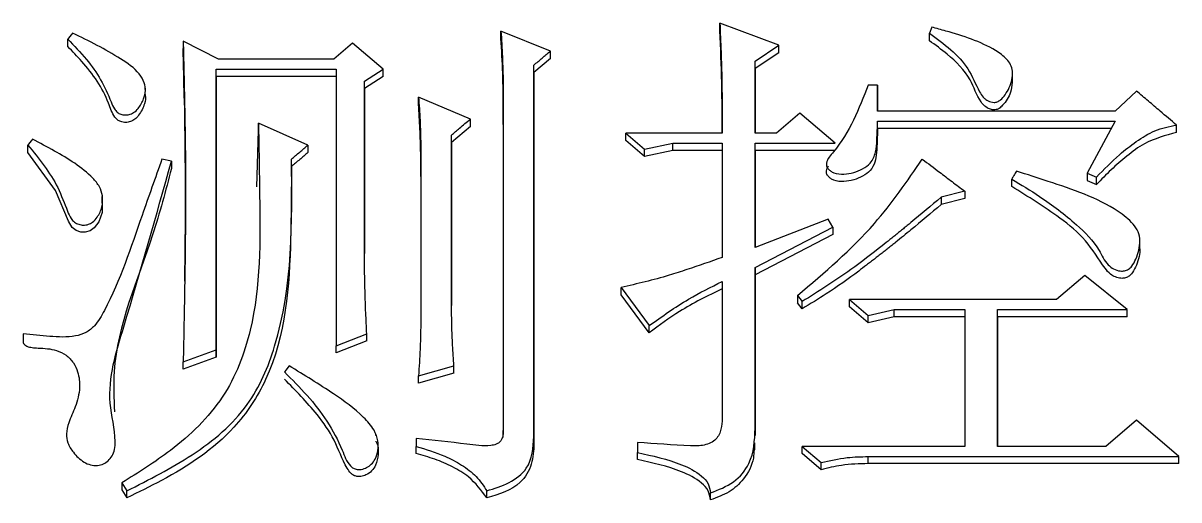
# Model space of a CAD drawing. Header units: millimetres. Extents: x 2136 to 4572, y 748 to 2471.
# Drawn here: x 2820.68 to 2826, y 2235.28 to 2237.48 of the extents above; entities that cross this region are included whole.
import ezdxf

# ---------------------------------------------------------------- set-up
doc = ezdxf.new("R2010")
doc.units = ezdxf.units.MM

msp = doc.modelspace()

# ---------------------------------------------------------------- linework, layer by layer
at = {"color": 7, "linetype": 'Continuous', "lineweight": 25}
for p, q in [((2824.1566, 2237.3746), (2823.8862, 2237.4756)), ((2823.8862, 2237.4407), (2823.8862, 2237.4756)), ((2824.8597, 2237.4572), (2824.8489, 2237.4297)), ((2820.8899, 2237.3674), (2820.8899, 2237.4022)), ((2821.5821, 2237.3103), (2821.4199, 2237.393)), ((2821.4199, 2237.393), (2821.4199, 2237.3582)), ((2823.1074, 2237.3471), (2822.8802, 2237.4389)), ((2822.8802, 2237.404), (2822.8802, 2237.4389)), ((2824.8489, 2237.3948), (2824.8489, 2237.4297)), ((2822.1987, 2237.3838), (2822.1122, 2237.3103)), ((2822.3393, 2237.2644), (2822.1987, 2237.3838)), ((2823.1074, 2237.3123), (2823.1074, 2237.3471)), ((2824.0485, 2237.3012), (2824.1566, 2237.3746)), ((2824.1566, 2237.3398), (2824.0485, 2237.2665)), ((2824.1566, 2237.3398), (2824.1566, 2237.3746)), ((2822.1122, 2237.3103), (2821.5821, 2237.3103)), ((2823.1074, 2237.3123), (2823.0316, 2237.2481)), ((2823.0317, 2235.5766), (2823.0316, 2237.2828)), ((2823.0316, 2237.2481), (2823.0316, 2237.2828)), ((2824.0485, 2236.9703), (2824.0485, 2237.3012)), ((2824.0485, 2237.2665), (2824.0485, 2237.3012)), ((2821.5713, 2237.2644), (2822.123, 2237.2644)), ((2821.5713, 2235.9744), (2821.5713, 2237.2644)), ((2821.5713, 2237.2298), (2821.5713, 2237.2644)), ((2821.5713, 2237.2298), (2821.5713, 2235.9414)), ((2822.123, 2237.2298), (2821.5713, 2237.2298)), ((2822.123, 2237.2644), (2822.123, 2235.9929)), ((2822.2528, 2237.2093), (2822.3393, 2237.2644)), ((2822.3393, 2237.2298), (2822.2528, 2237.1747)), ((2822.3393, 2237.2298), (2822.3393, 2237.2644)), ((2823.0316, 2237.2481), (2823.0317, 2235.5441)), ((2824.0485, 2237.2665), (2824.0485, 2236.9703)), ((2825.2307, 2237.2016), (2825.2307, 2237.2366)), ((2821.2452, 2237.1712), (2821.2452, 2237.183)), ((2822.2528, 2236.4176), (2822.2528, 2237.2093)), ((2822.2528, 2237.1747), (2822.2528, 2237.2093)), ((2824.611, 2237.191), (2824.5677, 2237.191)), ((2824.611, 2237.0715), (2824.611, 2237.191)), ((2824.611, 2237.191), (2824.611, 2237.1564)), ((2821.2452, 2237.148), (2821.2452, 2237.1597)), ((2822.2528, 2237.1747), (2822.2528, 2236.4175)), ((2822.7396, 2237.0347), (2822.5016, 2237.1358)), ((2822.5016, 2237.1013), (2822.5016, 2237.1358)), ((2824.611, 2237.1564), (2824.611, 2237.0715)), ((2825.8009, 2237.1634), (2825.7035, 2237.0715)), ((2825.7035, 2237.0715), (2824.611, 2237.0715)), ((2821.9932, 2236.9151), (2821.766, 2237.0163)), ((2821.766, 2236.9819), (2821.766, 2237.0163)), ((2822.7396, 2237.0003), (2822.7396, 2237.0347)), ((2822.891, 2237.0439), (2822.891, 2235.6043)), ((2822.891, 2237.0439), (2822.891, 2237.0095)), ((2824.254, 2237.0623), (2824.1458, 2236.9703)), ((2824.4163, 2236.9243), (2824.254, 2237.0623)), ((2824.611, 2237.0255), (2825.7035, 2237.0255)), ((2824.611, 2236.9912), (2824.611, 2237.0255)), ((2825.7035, 2237.0255), (2825.5737, 2236.7863)), ((2821.7583, 2236.7239), (2821.766, 2236.9819)), ((2822.7396, 2237.0003), (2822.653, 2236.9269)), ((2823.4535, 2236.9703), (2823.5401, 2236.8967)), ((2823.897, 2236.9703), (2823.4535, 2236.9703)), ((2824.1458, 2236.9703), (2824.0485, 2236.9703)), ((2825.6849, 2236.9912), (2824.611, 2236.9912)), ((2825.9848, 2236.9728), (2825.9848, 2237.0071)), ((2820.706, 2236.881), (2820.706, 2236.9152)), ((2821.9932, 2236.9151), (2821.9932, 2236.8809)), ((2822.653, 2236.1777), (2822.653, 2236.9611)), ((2822.653, 2236.9269), (2822.653, 2236.9611)), ((2822.653, 2236.9269), (2822.653, 2236.1776)), ((2823.5401, 2236.8625), (2823.4535, 2236.936)), ((2823.5401, 2236.8967), (2823.6699, 2236.9243)), ((2823.6699, 2236.9243), (2823.897, 2236.9243)), ((2823.6699, 2236.8901), (2823.6699, 2236.9243)), ((2823.897, 2236.9243), (2823.897, 2236.3992)), ((2824.0485, 2236.9243), (2824.4163, 2236.9243)), ((2824.0485, 2236.4453), (2824.0485, 2236.9243)), ((2824.0485, 2236.8901), (2824.0485, 2236.9243)), ((2823.5401, 2236.8625), (2823.5401, 2236.8967)), ((2823.6699, 2236.8901), (2823.5401, 2236.8625)), ((2823.897, 2236.8901), (2823.6699, 2236.8901)), ((2824.0485, 2236.8901), (2824.0485, 2236.4453)), ((2824.4163, 2236.8901), (2824.0485, 2236.8901)), ((2821.3658, 2236.8415), (2821.3225, 2236.8507)), ((2821.3658, 2236.8415), (2821.3658, 2236.8074)), ((2821.9174, 2236.8166), (2821.9174, 2236.8507)), ((2822.5124, 2236.7706), (2822.5124, 2236.8047)), ((2824.3847, 2236.854), (2824.3847, 2236.8515)), ((2825.5737, 2236.7863), (2825.617, 2236.7679)), ((2825.5737, 2236.7863), (2825.5737, 2236.7522)), ((2825.5737, 2236.7522), (2825.617, 2236.7339)), ((2825.0112, 2236.7034), (2824.903, 2236.6758)), ((2825.0112, 2236.7034), (2825.0112, 2236.6695)), ((2821.0483, 2236.6816), (2821.0483, 2236.6822)), ((2821.0483, 2236.6479), (2821.0483, 2236.6788)), ((2824.903, 2236.6758), (2824.903, 2236.6419)), ((2825.0112, 2236.6695), (2824.903, 2236.6419)), ((2824.3838, 2236.5744), (2824.0485, 2236.4453)), ((2824.4054, 2236.5375), (2824.3838, 2236.5744)), ((2824.0485, 2236.3531), (2824.4054, 2236.5375)), ((2824.4054, 2236.5038), (2824.0485, 2236.3196)), ((2824.4054, 2236.5375), (2824.4054, 2236.5038)), ((2825.8158, 2236.4778), (2825.8158, 2236.4852)), ((2825.8158, 2236.4512), (2825.8158, 2236.475)), ((2824.0485, 2235.6136), (2824.0485, 2236.3531)), ((2824.0485, 2236.3531), (2824.0485, 2236.3196)), ((2823.897, 2236.2885), (2823.897, 2235.6599)), ((2824.0485, 2236.3196), (2824.0485, 2235.5811)), ((2825.5629, 2236.3162), (2825.4331, 2236.2054)), ((2825.7576, 2236.1592), (2825.5629, 2236.3162)), ((2823.4319, 2236.2608), (2823.5615, 2236.0855)), ((2823.4319, 2236.2274), (2823.4319, 2236.2608)), ((2823.5616, 2236.0524), (2823.4319, 2236.2274)), ((2824.2432, 2236.2239), (2824.2648, 2236.1962)), ((2824.2432, 2236.2239), (2824.2432, 2236.1906)), ((2824.2648, 2236.1629), (2824.2432, 2236.1906)), ((2824.2648, 2236.1629), (2824.2648, 2236.1962)), ((2824.4812, 2236.2054), (2824.5677, 2236.1315)), ((2825.4331, 2236.2054), (2824.4812, 2236.2054)), ((2824.4812, 2236.1721), (2824.4812, 2236.2054)), ((2824.5677, 2236.0983), (2824.4812, 2236.1721)), ((2824.5677, 2236.1315), (2824.6867, 2236.1592)), ((2824.5677, 2236.0983), (2824.5677, 2236.1315)), ((2824.6867, 2236.126), (2824.5677, 2236.0983)), ((2824.6867, 2236.1592), (2825.0112, 2236.1592)), ((2825.0112, 2236.126), (2824.6867, 2236.126)), ((2825.1627, 2236.1592), (2825.7576, 2236.1592)), ((2825.1627, 2236.126), (2825.1627, 2236.1592)), ((2825.7576, 2236.126), (2825.1627, 2236.126)), ((2825.7576, 2236.126), (2825.7576, 2236.1592)), ((2823.5616, 2236.0524), (2823.5615, 2236.0855)), ((2822.123, 2235.9929), (2822.2636, 2236.0483)), ((2822.2636, 2236.0153), (2822.123, 2235.9599)), ((2822.2636, 2236.0153), (2822.2636, 2236.0483)), ((2821.4199, 2235.9189), (2821.5713, 2235.9744)), ((2821.5713, 2235.9414), (2821.5713, 2235.9744)), ((2822.123, 2235.9599), (2822.123, 2235.9929)), ((2821.5713, 2235.9414), (2821.4199, 2235.886)), ((2821.4199, 2235.886), (2821.4199, 2235.9189)), ((2822.5016, 2235.8542), (2822.6639, 2235.9005)), ((2822.6639, 2235.8676), (2822.5016, 2235.8214)), ((2822.5016, 2235.8214), (2822.5016, 2235.8542)), ((2822.6639, 2235.8676), (2822.6639, 2235.9005)), ((2825.8009, 2235.6507), (2825.6603, 2235.5303)), ((2825.9956, 2235.484), (2825.8009, 2235.6507)), ((2822.3051, 2235.5809), (2822.3051, 2235.5876)), ((2822.891, 2235.5718), (2822.891, 2235.6043)), ((2824.0485, 2235.5811), (2824.0485, 2235.6136)), ((2822.4908, 2235.5673), (2822.4908, 2235.5302)), ((2822.4908, 2235.5673), (2822.4908, 2235.5349)), ((2822.4908, 2235.4979), (2822.4908, 2235.5302)), ((2823.0317, 2235.5441), (2823.0317, 2235.5766)), ((2823.5076, 2235.5488), (2823.5076, 2235.5025)), ((2823.5076, 2235.5488), (2823.5076, 2235.5164)), ((2824.0466, 2235.5152), (2824.0466, 2235.5478)), ((2824.2648, 2235.5303), (2824.3514, 2235.4561)), ((2825.0112, 2235.5303), (2824.2648, 2235.5303)), ((2824.2648, 2235.4979), (2824.2648, 2235.5303)), ((2825.6603, 2235.5303), (2825.1627, 2235.5303)), ((2823.5076, 2235.4701), (2823.5076, 2235.5025)), ((2824.3514, 2235.4238), (2824.2648, 2235.4979)), ((2824.5677, 2235.4839), (2825.9956, 2235.484)), ((2824.5677, 2235.4516), (2824.5677, 2235.4839)), ((2825.9956, 2235.4516), (2825.9956, 2235.484)), ((2824.3514, 2235.4238), (2824.3514, 2235.4561)), ((2825.9956, 2235.4516), (2824.5677, 2235.4516)), ((2821.1386, 2235.3635), (2821.1603, 2235.3263)), ((2821.1386, 2235.3635), (2821.1386, 2235.3313)), ((2821.1386, 2235.3313), (2821.1603, 2235.2942)), ((2821.1603, 2235.2942), (2821.1603, 2235.3263)), ((2822.8153, 2235.2942), (2822.8153, 2235.3264)), ((2823.843, 2235.285), (2823.843, 2235.3171))]:
    msp.add_line(p, q, dxfattribs=at)
at = {"color": 7, "linetype": 'Continuous', "lineweight": 25, "flags": 128}
for points in [[(2820.9115, 2237.4297), (2820.906, 2237.4227), (2820.8979, 2237.4125), (2820.8898, 2237.4022)], [(2823.4535, 2236.936), (2823.4535, 2236.9447), (2823.4535, 2236.9533), (2823.4535, 2236.9703)], [(2820.7276, 2236.9427), (2820.7221, 2236.9357), (2820.714, 2236.9254), (2820.706, 2236.9152)], [(2821.0477, 2236.6481), (2821.0482, 2236.6059), (2821.0326, 2236.5632), (2821.011, 2236.5342), (2820.9925, 2236.5208), (2820.97, 2236.5143), (2820.9493, 2236.5151), (2820.9275, 2236.5227), (2820.9103, 2236.5369), (2820.8936, 2236.565), (2820.8332, 2236.7059), (2820.706, 2236.881), (2820.706, 2236.881)], [(2825.2276, 2236.7247), (2825.2276, 2236.7417), (2825.2276, 2236.7587)], [(2825.617, 2236.7339), (2825.617, 2236.7509), (2825.617, 2236.7679)], [(2824.6867, 2236.126), (2824.6867, 2236.1343), (2824.6867, 2236.1426), (2824.6867, 2236.1592)], [(2821.9067, 2235.9005), (2821.9012, 2235.8934), (2821.8931, 2235.8831), (2821.8851, 2235.8728)]]:
    msp.add_lwpolyline(points, dxfattribs=at)
at = {"color": 7, "linetype": 'Continuous', "lineweight": 25}
for points, knots in [([(2823.8862, 2237.4756), (2823.8899, 2237.3872), (2823.8953, 2237.259), (2823.8967, 2237.0904), (2823.8969, 2237.0104), (2823.897, 2236.9703)], [0, 0, 0, 0, 0.525139, 0.762561, 1, 1, 1, 1]), ([(2824.8489, 2237.4297), (2824.9166, 2237.3803), (2825.0179, 2237.3063), (2825.0645, 2237.1855), (2825.0925, 2237.1382), (2825.1106, 2237.1224), (2825.1276, 2237.1134), (2825.1464, 2237.1103), (2825.1622, 2237.1134), (2825.1804, 2237.1252), (2825.2071, 2237.1579), (2825.2286, 2237.2036), (2825.2326, 2237.2522), (2825.2244, 2237.285), (2825.1988, 2237.319), (2825.1053, 2237.3849), (2824.9822, 2237.4234), (2824.8814, 2237.4512), (2824.8597, 2237.4572)], [0, 0, 0, 0, 0.227643, 0.340918, 0.369432, 0.383636, 0.40814, 0.421602, 0.435183, 0.450932, 0.481252, 0.554321, 0.592682, 0.621741, 0.650784, 0.712011, 0.938181, 1, 1, 1, 1]), ([(2820.8899, 2237.4022), (2820.9191, 2237.3718), (2820.975, 2237.3139), (2821.0439, 2237.2174), (2821.0789, 2237.1374), (2821.0998, 2237.0854), (2821.1157, 2237.0656), (2821.1328, 2237.0564), (2821.1521, 2237.053), (2821.1725, 2237.0549), (2821.1948, 2237.0644), (2821.2193, 2237.0886), (2821.2379, 2237.1231), (2821.249, 2237.1643), (2821.2419, 2237.205), (2821.209, 2237.2614), (2821.1284, 2237.3148), (2821.0249, 2237.3748), (2820.9493, 2237.4114), (2820.9115, 2237.4297)], [0, 0, 0, 0, 0.120486, 0.230168, 0.339823, 0.374602, 0.392982, 0.411577, 0.427593, 0.446559, 0.467306, 0.493913, 0.542941, 0.579847, 0.61702, 0.661529, 0.765546, 0.882403, 1, 1, 1, 1]), ([(2821.4199, 2237.393), (2821.4201, 2237.383), (2821.4205, 2237.368), (2821.4209, 2237.3481), (2821.4213, 2237.3331), (2821.4216, 2237.3182), (2821.422, 2237.3032), (2821.4223, 2237.2882), (2821.4226, 2237.2758), (2821.4229, 2237.2658), (2821.423, 2237.2583), (2821.4232, 2237.2508), (2821.4234, 2237.2433), (2821.4236, 2237.2359), (2821.4237, 2237.2284), (2821.4239, 2237.2209), (2821.4242, 2237.2059), (2821.4254, 2237.1535), (2821.4266, 2237.0936), (2821.4277, 2237.0337), (2821.4282, 2237.0037), (2821.4288, 2236.9637), (2821.4295, 2236.9138), (2821.4301, 2236.8538), (2821.4305, 2236.7938), (2821.4307, 2236.7337), (2821.4308, 2236.6737), (2821.4306, 2236.6136), (2821.4302, 2236.5535), (2821.4297, 2236.4934), (2821.4291, 2236.4333), (2821.4283, 2236.3732), (2821.4274, 2236.313), (2821.4264, 2236.2529), (2821.4255, 2236.2027), (2821.4248, 2236.1626), (2821.4242, 2236.1325), (2821.4236, 2236.1024), (2821.423, 2236.0723), (2821.4222, 2236.0316), (2821.4215, 2235.9959), (2821.4206, 2235.9549), (2821.4202, 2235.9343), (2821.4199, 2235.9189)], [0, 0, 0, 0, 0.0203708, 0.0305563, 0.0407417, 0.0509271, 0.0611126, 0.071298, 0.0814834, 0.0865761, 0.0916688, 0.0967616, 0.1018543, 0.106947, 0.1120397, 0.1171324, 0.1222251, 0.142596, 0.2240796, 0.2444504, 0.2648213, 0.2851921, 0.3259339, 0.3666757, 0.4074174, 0.4481592, 0.488901, 0.5296427, 0.5703845, 0.6111262, 0.651868, 0.6926097, 0.7333515, 0.7740932, 0.8148349, 0.8352058, 0.8555767, 0.8759475, 0.8963184, 0.9166892, 0.9583446, 0.9687584, 1, 1, 1, 1]), ([(2822.8802, 2237.4389), (2822.8827, 2237.3995), (2822.8877, 2237.3209), (2822.8908, 2237.1892), (2822.8909, 2237.0968), (2822.891, 2237.0439)], [0, 0, 0, 0, 0.299228, 0.598476, 1, 1, 1, 1]), ([(2822.891, 2237.0095), (2822.8909, 2237.049), (2822.8907, 2237.1279), (2822.8888, 2237.2594), (2822.8833, 2237.3514), (2822.8802, 2237.404)], [0, 0, 0, 0, 0.299614, 0.599241, 1, 1, 1, 1]), ([(2823.8969, 2236.9703), (2823.8968, 2237.0032), (2823.8967, 2237.0803), (2823.8949, 2237.2372), (2823.8896, 2237.361), (2823.8862, 2237.4407)], [0, 0, 0, 0, 0.209271, 0.491301, 1, 1, 1, 1]), ([(2825.2294, 2237.202), (2825.2276, 2237.1871), (2825.223, 2237.1493), (2825.198, 2237.109), (2825.1722, 2237.0846), (2825.1569, 2237.0773), (2825.1412, 2237.0761), (2825.1224, 2237.0812), (2825.1024, 2237.0934), (2825.0673, 2237.1366), (2825.0391, 2237.2322), (2824.9475, 2237.3235), (2824.8768, 2237.3747), (2824.8489, 2237.3948)], [0, 0, 0, 0, 0.07582, 0.1920225, 0.2269507, 0.2494281, 0.2720712, 0.3002624, 0.3412801, 0.3833768, 0.5728284, 0.8321438, 1, 1, 1, 1]), ([(2821.2446, 2237.1481), (2821.245, 2237.147), (2821.2495, 2237.1333), (2821.2417, 2237.0981), (2821.2239, 2237.0605), (2821.1992, 2237.0337), (2821.1782, 2237.022), (2821.1555, 2237.0182), (2821.1345, 2237.0213), (2821.1174, 2237.0303), (2821.0935, 2237.0572), (2821.0637, 2237.1591), (2820.9866, 2237.2679), (2820.9116, 2237.3451), (2820.8899, 2237.3674)], [0, 0, 0, 0, 0.0055612, 0.0706638, 0.1676367, 0.2085209, 0.2434023, 0.2783337, 0.313115, 0.3400719, 0.3669681, 0.4836117, 0.8508324, 1, 1, 1, 1]), ([(2821.4246, 2237.1311), (2821.4239, 2237.1656), (2821.4224, 2237.2413), (2821.4207, 2237.317), (2821.4199, 2237.3582)], [0, 0, 0, 0, 0.455718, 1, 1, 1, 1]), ([(2823.0316, 2237.2828), (2823.0443, 2237.2935), (2823.0695, 2237.3149), (2823.0947, 2237.3364), (2823.1074, 2237.3471)], [0, 0, 0, 0, 0.499999, 1, 1, 1, 1]), ([(2824.5677, 2237.191), (2824.5253, 2237.0821), (2824.479, 2236.9632), (2824.3879, 2236.8607), (2824.3744, 2236.8375), (2824.3759, 2236.8177), (2824.3837, 2236.8051), (2824.3954, 2236.7948), (2824.4188, 2236.7828), (2824.4564, 2236.78), (2824.5014, 2236.7879), (2824.5428, 2236.8048), (2824.5838, 2236.833), (2824.6046, 2236.8829), (2824.6084, 2236.9489), (2824.61, 2236.9965), (2824.611, 2237.0255)], [0, 0, 0, 0, 0.4106821, 0.448949, 0.4854413, 0.5017381, 0.5185591, 0.5366257, 0.5556421, 0.6082136, 0.6598889, 0.7105938, 0.7607915, 0.8279721, 0.8949904, 1, 1, 1, 1]), ([(2821.4244, 2237.1418), (2821.4266, 2236.9853), (2821.4301, 2236.7401), (2821.4279, 2236.4525), (2821.4261, 2236.3233), (2821.4262, 2236.2924), (2821.4263, 2236.2894), (2821.4263, 2236.2894), (2821.4263, 2236.2894)], [0, 0, 0, 0, 0.55345, 0.867203, 0.980365, 0.994237, 0.998832, 1, 1, 1, 1]), ([(2822.5016, 2237.1358), (2822.5041, 2237.1003), (2822.5093, 2237.0275), (2822.5119, 2236.9171), (2822.5122, 2236.8421), (2822.5124, 2236.8047)], [0, 0, 0, 0, 0.321919, 0.660869, 1, 1, 1, 1]), ([(2825.9848, 2237.0071), (2825.9598, 2237.0283), (2825.9167, 2237.065), (2825.8554, 2237.1171), (2825.819, 2237.148), (2825.8009, 2237.1634)], [0, 0, 0, 0, 0.407162, 0.703581, 1, 1, 1, 1]), ([(2822.5124, 2236.7706), (2822.5123, 2236.8062), (2822.512, 2236.8792), (2822.5082, 2236.9894), (2822.5038, 2237.064), (2822.5016, 2237.1013)], [0, 0, 0, 0, 0.322349, 0.661088, 1, 1, 1, 1]), ([(2821.766, 2237.0163), (2821.7678, 2236.9055), (2821.773, 2236.5889), (2821.7776, 2236.1565), (2821.6209, 2235.744), (2821.3879, 2235.5195), (2821.2144, 2235.4109), (2821.1386, 2235.3635)], [0, 0, 0, 0, 0.178231, 0.509536, 0.685642, 0.862667, 1, 1, 1, 1]), ([(2822.653, 2236.9611), (2822.6654, 2236.9716), (2822.686, 2236.9891), (2822.7148, 2237.0137), (2822.7313, 2237.0277), (2822.7396, 2237.0347)], [0, 0, 0, 0, 0.428366, 0.714182, 1, 1, 1, 1]), ([(2824.611, 2236.9912), (2824.61, 2236.9543), (2824.6087, 2236.9028), (2824.601, 2236.8368), (2824.5802, 2236.7965), (2824.5429, 2236.7707), (2824.5014, 2236.7539), (2824.4564, 2236.746), (2824.4188, 2236.7487), (2824.3954, 2236.7608), (2824.3837, 2236.7711), (2824.376, 2236.7836), (2824.3743, 2236.8014), (2824.3812, 2236.8124), (2824.3856, 2236.8195)], [0, 0, 0, 0, 0.245823, 0.342709, 0.440308, 0.532677, 0.626007, 0.721139, 0.817923, 0.852922, 0.886162, 0.917099, 0.947064, 1, 1, 1, 1]), ([(2825.617, 2236.7679), (2825.6514, 2236.8032), (2825.7084, 2236.8616), (2825.7989, 2236.9323), (2825.8838, 2236.9868), (2825.9509, 2237.0003), (2825.9848, 2237.0071)], [0, 0, 0, 0, 0.3344154, 0.5531384, 0.7747372, 1, 1, 1, 1]), ([(2825.9848, 2236.9728), (2825.9337, 2236.9592), (2825.85, 2236.9369), (2825.7564, 2236.8657), (2825.6832, 2236.8028), (2825.639, 2236.7568), (2825.617, 2236.7339)], [0, 0, 0, 0, 0.345362, 0.565607, 0.783612, 1, 1, 1, 1]), ([(2820.706, 2236.9152), (2820.7572, 2236.8526), (2820.834, 2236.7589), (2820.8779, 2236.636), (2820.9006, 2236.5815), (2820.9187, 2236.5605), (2820.9391, 2236.5502), (2820.9617, 2236.5465), (2820.9843, 2236.5496), (2821.007, 2236.5623), (2821.0303, 2236.5891), (2821.0497, 2236.6302), (2821.0514, 2236.6797), (2821.0368, 2236.7264), (2820.9693, 2236.8056), (2820.8584, 2236.8722), (2820.7612, 2236.9247), (2820.7276, 2236.9427)], [0, 0, 0, 0, 0.226353, 0.339206, 0.374163, 0.395072, 0.416138, 0.435558, 0.45699, 0.476776, 0.506219, 0.555776, 0.604139, 0.64694, 0.693735, 0.894302, 1, 1, 1, 1]), ([(2821.9174, 2236.8507), (2821.9301, 2236.8614), (2821.9553, 2236.8829), (2821.9806, 2236.9044), (2821.9932, 2236.9151)], [0, 0, 0, 0, 0.5, 1, 1, 1, 1]), ([(2821.9932, 2236.8809), (2821.9806, 2236.8702), (2821.9553, 2236.8487), (2821.9301, 2236.8273), (2821.9175, 2236.8166)], [0, 0, 0, 0, 0.5, 1, 1, 1, 1]), ([(2821.3225, 2236.8507), (2821.2917, 2236.7643), (2821.2085, 2236.5311), (2821.1224, 2236.2693), (2821.023, 2236.0915), (2820.9745, 2236.0513), (2820.9032, 2236.0295), (2820.8046, 2236.0358), (2820.725, 2236.044), (2820.6843, 2236.0482)], [0, 0, 0, 0, 0.239125, 0.645779, 0.717633, 0.759609, 0.801685, 0.898672, 1, 1, 1, 1]), ([(2820.6843, 2236.0114), (2820.6849, 2236.0087), (2820.6861, 2236.0033), (2820.692, 2235.9961), (2820.705, 2235.9884), (2820.7264, 2235.9844), (2820.7721, 2235.9815), (2820.8275, 2235.9791), (2820.8833, 2235.9516), (2820.9172, 2235.9162), (2820.9405, 2235.8651), (2820.9483, 2235.7947), (2820.9278, 2235.7152), (2820.8944, 2235.6485), (2820.8809, 2235.5917), (2820.8881, 2235.5436), (2820.9162, 2235.4981), (2820.953, 2235.4631), (2820.9932, 2235.4441), (2821.0249, 2235.4409), (2821.0536, 2235.4488), (2821.0767, 2235.4646), (2821.0949, 2235.4875), (2821.1071, 2235.518), (2821.1098, 2235.6006), (2821.0564, 2235.7881), (2821.1934, 2236.2255), (2821.2954, 2236.5902), (2821.3658, 2236.8415)], [0, 0, 0, 0, 0.003564, 0.007141, 0.011667, 0.022281, 0.03379, 0.068951, 0.089643, 0.110396, 0.130498, 0.162022, 0.201668, 0.236438, 0.25911, 0.277, 0.29888, 0.327265, 0.340596, 0.354041, 0.36589, 0.376926, 0.38899, 0.402933, 0.419058, 0.496673, 0.653151, 1, 1, 1, 1]), ([(2821.3658, 2236.8074), (2821.3391, 2236.7056), (2821.2574, 2236.3945), (2821.0898, 2236.0313), (2821.1013, 2235.7512), (2821.1038, 2235.6892)], [0, 0, 0, 0, 0.274566, 0.839435, 1, 1, 1, 1]), ([(2821.1603, 2235.3263), (2821.2628, 2235.3778), (2821.4686, 2235.4811), (2821.7283, 2235.6982), (2821.926, 2236.1708), (2821.9211, 2236.5599), (2821.9174, 2236.8507)], [0, 0, 0, 0, 0.180959, 0.363243, 0.524232, 1, 1, 1, 1]), ([(2821.9174, 2236.8166), (2821.9169, 2236.708), (2821.9153, 2236.3809), (2821.8867, 2235.9504), (2821.6375, 2235.5691), (2821.3928, 2235.406), (2821.2141, 2235.3201), (2821.1603, 2235.2942)], [0, 0, 0, 0, 0.1807563, 0.5448051, 0.6870336, 0.9056782, 1, 1, 1, 1]), ([(2822.5124, 2236.8047), (2822.5124, 2236.6234), (2822.5124, 2236.4146), (2822.5124, 2236.2053), (2822.5124, 2236.1777)], [0, 0, 0, 0, 0.868151, 1, 1, 1, 1]), ([(2824.2432, 2236.2239), (2824.3671, 2236.3293), (2824.5866, 2236.516), (2824.7468, 2236.7492), (2824.8165, 2236.8507)], [0, 0, 0, 0, 0.564764, 1, 1, 1, 1]), ([(2824.8165, 2236.8507), (2824.8427, 2236.8309), (2824.8883, 2236.7964), (2824.9532, 2236.7473), (2824.9919, 2236.718), (2825.0112, 2236.7034)], [0, 0, 0, 0, 0.404154, 0.702076, 1, 1, 1, 1]), ([(2825.2276, 2236.7587), (2825.2706, 2236.7328), (2825.375, 2236.67), (2825.5136, 2236.5644), (2825.6214, 2236.4577), (2825.6565, 2236.3744), (2825.6948, 2236.3447), (2825.7219, 2236.3359), (2825.7461, 2236.3364), (2825.7652, 2236.3439), (2825.784, 2236.3624), (2825.8057, 2236.4061), (2825.8206, 2236.4608), (2825.8112, 2236.5179), (2825.777, 2236.5658), (2825.6493, 2236.664), (2825.4572, 2236.728), (2825.2977, 2236.7798), (2825.2492, 2236.7955)], [0, 0, 0, 0, 0.09823, 0.238084, 0.342847, 0.395046, 0.415643, 0.436328, 0.448822, 0.461404, 0.474978, 0.500048, 0.559261, 0.58729, 0.615214, 0.674822, 0.90112, 1, 1, 1, 1]), ([(2825.2492, 2236.7955), (2825.2474, 2236.7924), (2825.2429, 2236.7847), (2825.2357, 2236.7725), (2825.2303, 2236.7633), (2825.2276, 2236.7587)], [0, 0, 0, 0, 0.253618, 0.626812, 1, 1, 1, 1]), ([(2825.8143, 2236.4513), (2825.815, 2236.445), (2825.8182, 2236.412), (2825.8035, 2236.3673), (2825.7825, 2236.3269), (2825.7639, 2236.3098), (2825.7466, 2236.3032), (2825.7258, 2236.3023), (2825.7033, 2236.3081), (2825.6771, 2236.323), (2825.6314, 2236.3806), (2825.5741, 2236.4813), (2825.422, 2236.6042), (2825.3023, 2236.6784), (2825.2276, 2236.7247)], [0, 0, 0, 0, 0.023034, 0.119368, 0.163106, 0.184482, 0.20606, 0.22516, 0.254288, 0.284042, 0.327596, 0.510965, 0.694584, 1, 1, 1, 1]), ([(2824.903, 2236.6758), (2824.8569, 2236.6369), (2824.8079, 2236.5957), (2824.7556, 2236.5524), (2824.7469, 2236.5452), (2824.7381, 2236.5381), (2824.7294, 2236.5309), (2824.7177, 2236.5213), (2824.706, 2236.5118), (2824.6943, 2236.5023), (2824.6854, 2236.4952), (2824.6766, 2236.4881), (2824.6589, 2236.474), (2824.5967, 2236.4248), (2824.4671, 2236.3239), (2824.3402, 2236.2438), (2824.2648, 2236.1962)], [0, 0, 0, 0, 0.227113, 0.241308, 0.255502, 0.269697, 0.283891, 0.298086, 0.326475, 0.340669, 0.354864, 0.369058, 0.383253, 0.440031, 0.667173, 1, 1, 1, 1]), ([(2824.903, 2236.6419), (2824.857, 2236.6029), (2824.788, 2236.5446), (2824.7149, 2236.485), (2824.6854, 2236.4614), (2824.6765, 2236.4544), (2824.6676, 2236.4473), (2824.6588, 2236.4403), (2824.6499, 2236.4333), (2824.6409, 2236.4263), (2824.632, 2236.4193), (2824.6201, 2236.41), (2824.6082, 2236.4008), (2824.5962, 2236.3915), (2824.5872, 2236.3846), (2824.5783, 2236.3777), (2824.5693, 2236.3708), (2824.5513, 2236.357), (2824.4881, 2236.3088), (2824.391, 2236.2397), (2824.3019, 2236.1855), (2824.2648, 2236.1629)], [0, 0, 0, 0, 0.227207, 0.340812, 0.355012, 0.369212, 0.383413, 0.397613, 0.411813, 0.426014, 0.440214, 0.454414, 0.482815, 0.497015, 0.511215, 0.525416, 0.539616, 0.553816, 0.610618, 0.837948, 1, 1, 1, 1]), ([(2822.2636, 2236.0483), (2822.262, 2236.0805), (2822.2587, 2236.1448), (2822.2541, 2236.2679), (2822.2533, 2236.3589), (2822.2528, 2236.4176)], [0, 0, 0, 0, 0.261316, 0.522638, 1, 1, 1, 1]), ([(2823.897, 2236.3992), (2823.8431, 2236.3802), (2823.7623, 2236.3518), (2823.6085, 2236.3015), (2823.5062, 2236.2779), (2823.4319, 2236.2608)], [0, 0, 0, 0, 0.3535749, 0.5303652, 1, 1, 1, 1]), ([(2823.5615, 2236.0855), (2823.6206, 2236.1279), (2823.7267, 2236.2041), (2823.8447, 2236.2625), (2823.897, 2236.2885)], [0, 0, 0, 0, 0.5565349, 1, 1, 1, 1]), ([(2823.897, 2236.2551), (2823.8303, 2236.2224), (2823.7119, 2236.1644), (2823.6072, 2236.0864), (2823.5616, 2236.0524)], [0, 0, 0, 0, 0.5637433, 1, 1, 1, 1]), ([(2822.5124, 2236.1777), (2822.5123, 2236.1443), (2822.5119, 2236.0775), (2822.5084, 2235.9697), (2822.504, 2235.8953), (2822.5016, 2235.8542)], [0, 0, 0, 0, 0.309604, 0.619232, 1, 1, 1, 1]), ([(2822.6639, 2235.9005), (2822.6617, 2235.9322), (2822.6574, 2235.9943), (2822.6542, 2236.0867), (2822.6534, 2236.1473), (2822.653, 2236.1777)], [0, 0, 0, 0, 0.3442396, 0.6720437, 1, 1, 1, 1]), ([(2825.0112, 2236.1592), (2825.0112, 2236.0723), (2825.0112, 2235.8629), (2825.0112, 2235.653), (2825.0112, 2235.5303)], [0, 0, 0, 0, 0.415229, 1, 1, 1, 1]), ([(2825.1627, 2235.5303), (2825.1627, 2235.6174), (2825.1627, 2235.8273), (2825.1627, 2236.0368), (2825.1627, 2236.1592)], [0, 0, 0, 0, 0.41523, 1, 1, 1, 1]), ([(2825.1627, 2236.126), (2825.1627, 2236.0392), (2825.1627, 2235.8408), (2825.1627, 2235.642), (2825.1627, 2235.5303)], [0, 0, 0, 0, 0.437793, 1, 1, 1, 1]), ([(2820.6843, 2236.0482), (2820.6843, 2236.0413), (2820.6843, 2236.0291), (2820.6843, 2236.0168), (2820.6843, 2236.0114)], [0, 0, 0, 0, 0.56, 1, 1, 1, 1]), ([(2821.8851, 2235.8728), (2821.9205, 2235.8375), (2822.0274, 2235.731), (2822.1279, 2235.5841), (2822.1717, 2235.4559), (2822.2018, 2235.4296), (2822.2195, 2235.4237), (2822.2409, 2235.4246), (2822.2637, 2235.4327), (2822.2862, 2235.4488), (2822.3054, 2235.4757), (2822.3161, 2235.5128), (2822.3162, 2235.5589), (2822.2966, 2235.6137), (2822.2279, 2235.6897), (2822.0945, 2235.7865), (2821.9755, 2235.8587), (2821.9067, 2235.9005)], [0, 0, 0, 0, 0.115425, 0.348555, 0.412098, 0.42532, 0.438686, 0.453028, 0.472542, 0.492546, 0.515345, 0.548269, 0.582418, 0.623377, 0.682539, 0.816306, 1, 1, 1, 1]), ([(2822.3046, 2235.5547), (2822.3052, 2235.5538), (2822.3162, 2235.5359), (2822.3177, 2235.4958), (2822.3089, 2235.4496), (2822.2875, 2235.4172), (2822.2629, 2235.3997), (2822.2386, 2235.3919), (2822.2187, 2235.3918), (2822.203, 2235.397), (2822.1868, 2235.4096), (2822.1523, 2235.4624), (2822.1195, 2235.5614), (2822.0224, 2235.7005), (2821.937, 2235.7873), (2821.8851, 2235.8399)], [0, 0, 0, 0, 0.0040848, 0.08075, 0.1464749, 0.1863724, 0.226461, 0.2573655, 0.2796299, 0.298531, 0.3173812, 0.3558993, 0.5375188, 0.7192148, 1, 1, 1, 1]), ([(2823.897, 2235.6599), (2823.8962, 2235.6432), (2823.8944, 2235.6096), (2823.8718, 2235.5579), (2823.8137, 2235.532), (2823.6906, 2235.5356), (2823.5886, 2235.5429), (2823.5076, 2235.5488)], [0, 0, 0, 0, 0.111586, 0.225233, 0.353074, 0.48645, 1, 1, 1, 1]), ([(2822.8908, 2235.6043), (2822.8908, 2235.5968), (2822.8908, 2235.5814), (2822.8836, 2235.5617), (2822.872, 2235.5473), (2822.8553, 2235.5381), (2822.8048, 2235.5298), (2822.6816, 2235.5467), (2822.5679, 2235.559), (2822.4908, 2235.5673)], [0, 0, 0, 0, 0.052862, 0.108161, 0.143222, 0.178347, 0.234295, 0.480556, 1, 1, 1, 1]), ([(2823.843, 2235.3171), (2823.8801, 2235.3313), (2823.9528, 2235.359), (2824.0419, 2235.4651), (2824.046, 2235.5578), (2824.0485, 2235.6136)], [0, 0, 0, 0, 0.29307, 0.573859, 1, 1, 1, 1]), ([(2822.4908, 2235.5302), (2822.5352, 2235.5172), (2822.6081, 2235.4958), (2822.7, 2235.4472), (2822.7694, 2235.3956), (2822.8002, 2235.3492), (2822.8153, 2235.3264)], [0, 0, 0, 0, 0.347625, 0.569681, 0.787632, 1, 1, 1, 1]), ([(2822.8153, 2235.3264), (2822.85, 2235.3371), (2822.918, 2235.3582), (2823.0222, 2235.4365), (2823.0281, 2235.5241), (2823.0317, 2235.5766)], [0, 0, 0, 0, 0.294131, 0.576582, 1, 1, 1, 1]), ([(2823.0317, 2235.5441), (2823.0303, 2235.5121), (2823.0276, 2235.4477), (2822.9622, 2235.3383), (2822.8718, 2235.3112), (2822.8153, 2235.2942)], [0, 0, 0, 0, 0.270029, 0.543705, 1, 1, 1, 1]), ([(2822.8153, 2235.2942), (2822.7898, 2235.3287), (2822.7472, 2235.3862), (2822.6583, 2235.4382), (2822.5771, 2235.4734), (2822.5197, 2235.4897), (2822.4908, 2235.4979)], [0, 0, 0, 0, 0.329538, 0.550163, 0.774094, 1, 1, 1, 1]), ([(2823.5076, 2235.5025), (2823.5765, 2235.4876), (2823.6804, 2235.4652), (2823.7888, 2235.41), (2823.8361, 2235.3616), (2823.8407, 2235.3318), (2823.843, 2235.3171)], [0, 0, 0, 0, 0.512125, 0.772785, 0.888448, 1, 1, 1, 1]), ([(2824.0432, 2235.5156), (2824.0426, 2235.5027), (2824.0406, 2235.4546), (2824.0033, 2235.3825), (2823.9305, 2235.3166), (2823.8725, 2235.2956), (2823.843, 2235.285)], [0, 0, 0, 0, 0.1208901, 0.4516869, 0.7214107, 1, 1, 1, 1]), ([(2824.3514, 2235.4561), (2824.3911, 2235.4654), (2824.4623, 2235.4818), (2824.5354, 2235.4833), (2824.5677, 2235.4839)], [0, 0, 0, 0, 0.558835, 1, 1, 1, 1]), ([(2823.843, 2235.285), (2823.8407, 2235.2996), (2823.836, 2235.3294), (2823.7888, 2235.3778), (2823.6804, 2235.4329), (2823.5765, 2235.4553), (2823.5076, 2235.4701)], [0, 0, 0, 0, 0.111456, 0.227071, 0.487738, 1, 1, 1, 1]), ([(2824.5677, 2235.4516), (2824.5266, 2235.4505), (2824.4534, 2235.4485), (2824.3825, 2235.4314), (2824.3514, 2235.4238)], [0, 0, 0, 0, 0.561085, 1, 1, 1, 1])]:
    msp.add_open_spline(points, degree=3, knots=knots, dxfattribs=at)

doc.saveas('drawing.dxf')
